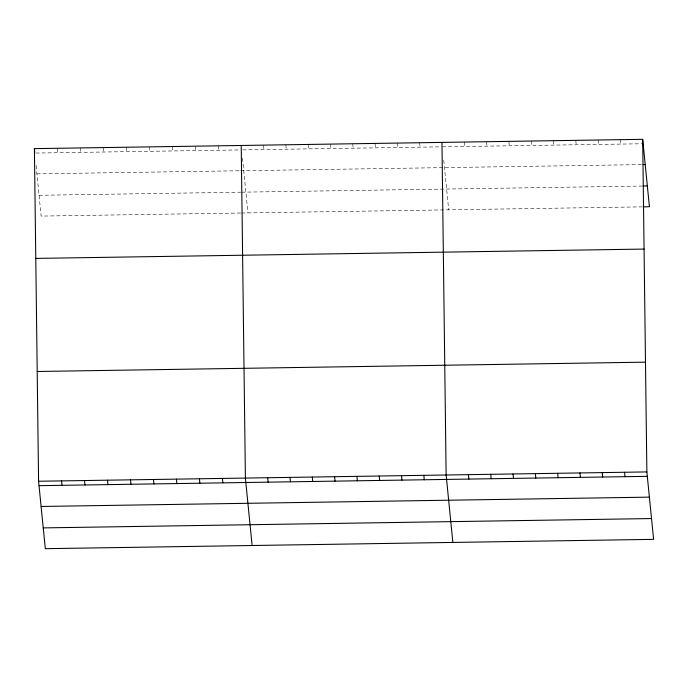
<?xml version="1.0" encoding="UTF-8"?>
<svg xmlns="http://www.w3.org/2000/svg" width="688" height="688" viewBox="0 0 688 688"><rect width="100%" height="100%" fill="white"/><g stroke="black" fill="none" stroke-linecap="round" stroke-linejoin="round"><path stroke-width="0.52" stroke-dasharray="3.44 2.58" d="M35.888 153.054L239.57 149.932M242.718 149.881L440.268 146.854M442.393 146.819L642.067 143.758M36.92 173.866L239.553 170.762M240.602 170.744L642.016 164.587M39.053 195.289L240.654 192.201M241.694 192.184L642.033 186.044M240.637 213.022L41.134 216.084L36.086 165.55M241.686 213.005L641.981 206.864M620.387 139.655L620.825 144.084M598.078 139.999L598.526 144.428M575.779 140.343L576.217 144.772M553.47 140.687L553.917 145.116M531.17 141.031L531.609 145.452M508.862 141.367L509.309 145.796M486.562 141.711L487.001 146.14M464.254 142.055L464.701 146.484M443.743 160.338L448.688 209.831M419.646 142.734L420.093 147.163M397.346 143.078L397.784 147.507M375.037 143.422L375.485 147.851M352.738 143.766L353.176 148.195M330.438 144.102L330.876 148.531M308.129 144.446L308.568 148.875M285.83 144.79L286.268 149.219M263.521 145.134L263.96 149.563M242.494 158.223L247.947 212.91M218.242 145.83L218.681 150.251M195.254 146.183L195.702 150.603M172.275 146.535L172.722 150.956M149.296 146.879L149.743 151.308M126.317 147.232L126.764 151.661M103.338 147.585L103.785 152.014M80.358 147.937L80.806 152.366M57.379 148.29L57.818 152.719"/><path stroke-width="1.03" d="M642.687 139.32L646.866 471.916L653.6 539.358L45.313 548.68L38.58 481.247L34.4 148.642L642.687 139.32L649.42 206.753L643.048 206.856M643.082 164.57L645.206 164.535M643.099 186.027L647.348 185.958M35.776 258.404L644.071 249.073M37.204 371.486L645.49 362.163M38.58 481.247L646.866 471.916M39.027 485.676L647.313 476.345M41.099 506.463L649.386 497.14M43.232 527.894L651.527 518.563M624.566 472.26L625.005 476.689M602.258 472.604L602.705 477.025M579.958 472.94L580.397 477.369M557.65 473.284L558.097 477.713M535.35 473.628L535.789 478.057M513.042 473.972L513.489 478.401M490.742 474.316L491.18 478.736M468.433 474.651L468.881 479.08M452.867 542.436L446.134 474.995L441.954 142.399M423.834 475.339L424.272 479.768M401.525 475.683L401.964 480.104M379.226 476.019L379.664 480.448M356.917 476.363L357.356 480.792M334.617 476.707L335.056 481.136M312.309 477.051L312.756 481.48M290.009 477.386L290.448 481.815M267.701 477.73L268.148 482.159M252.126 545.515L245.401 478.074L241.221 145.478M222.422 478.427L222.86 482.856M199.443 478.779L199.881 483.208M176.463 479.132L176.902 483.561M153.476 479.484L153.923 483.913M130.496 479.837L130.944 484.266M107.517 480.19L107.964 484.619M84.538 480.542L84.985 484.971M34.4 148.642L34.753 152.186M61.559 480.895L62.006 485.324"/></g></svg>
